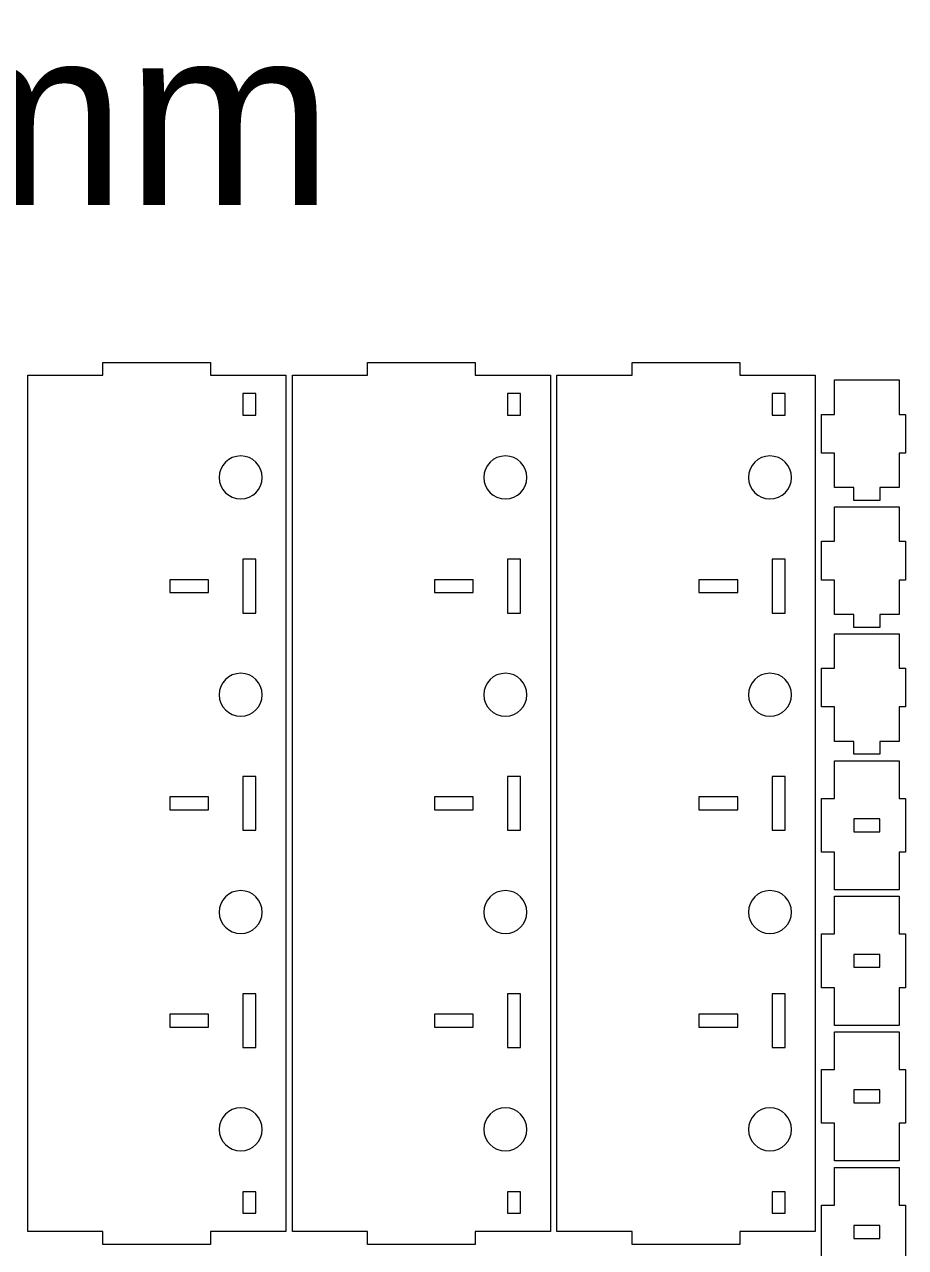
# Model space of a CAD drawing. Header units: millimetres. Extents: x -1167 to 258, y -149 to 849.
# Drawn here: x -152 to 258, y 281 to 849 of the extents above; entities that cross this region are included whole.
import ezdxf

# ---------------------------------------------------------------- set-up
doc = ezdxf.new("R2010")
doc.units = ezdxf.units.MM
doc.header["$MEASUREMENT"] = 0
doc.layers.add('Layer 1', color=7, linetype='Continuous')
doc.styles.add('0', font='arial.ttf', dxfattribs={"height": 1})

msp = doc.modelspace()

# ---------------------------------------------------------------- linework, layer by layer
at = {"layer": 'Layer 1', "color": 230, "lineweight": 20}
for points, knots in [([(-150.49, 288.2447), (-150.49, 288.2447), (-115.49, 288.2447), (-115.49, 288.2447), (-115.49, 288.2447), (-115.49, 288.2447), (-115.49, 282.2447), (-115.49, 282.2447), (-115.49, 282.2447), (-115.49, 282.2447), (-65.49, 282.2447), (-65.49, 282.2447), (-65.49, 282.2447), (-65.49, 282.2447), (-65.49, 288.2447), (-65.49, 288.2447), (-65.49, 288.2447), (-65.49, 288.2447), (-30.49, 288.2447), (-30.49, 288.2447), (-30.49, 288.2447), (-30.49, 288.2447), (-30.49, 686.2447), (-30.49, 686.2447), (-30.49, 686.2447), (-30.49, 686.2447), (-65.49, 686.2447), (-65.49, 686.2447), (-65.49, 686.2447), (-65.49, 686.2447), (-65.49, 692.2447), (-65.49, 692.2447), (-65.49, 692.2447), (-65.49, 692.2447), (-115.49, 692.2447), (-115.49, 692.2447), (-115.49, 692.2447), (-115.49, 692.2447), (-115.49, 686.2447), (-115.49, 686.2447), (-115.49, 686.2447), (-115.49, 686.2447), (-150.49, 686.2447), (-150.49, 686.2447), (-150.49, 686.2447), (-150.49, 686.2447), (-150.49, 288.2447), (-150.49, 288.2447)], [0, 0, 0, 0, 0.07692308, 0.07692308, 0.07692308, 0.07692308, 0.15384615, 0.15384615, 0.15384615, 0.15384615, 0.23076923, 0.23076923, 0.23076923, 0.23076923, 0.30769231, 0.30769231, 0.30769231, 0.30769231, 0.38461538, 0.38461538, 0.38461538, 0.38461538, 0.46153846, 0.46153846, 0.46153846, 0.46153846, 0.53846154, 0.53846154, 0.53846154, 0.53846154, 0.61538462, 0.61538462, 0.61538462, 0.61538462, 0.69230769, 0.69230769, 0.69230769, 0.69230769, 0.76923077, 0.76923077, 0.76923077, 0.76923077, 0.84615385, 0.84615385, 0.84615385, 0.84615385, 1, 1, 1, 1]), ([(-27.49, 288.2447), (-27.49, 288.2447), (7.51, 288.2447), (7.51, 288.2447), (7.51, 288.2447), (7.51, 288.2447), (7.51, 282.2447), (7.51, 282.2447), (7.51, 282.2447), (7.51, 282.2447), (57.51, 282.2447), (57.51, 282.2447), (57.51, 282.2447), (57.51, 282.2447), (57.51, 288.2447), (57.51, 288.2447), (57.51, 288.2447), (57.51, 288.2447), (92.51, 288.2447), (92.51, 288.2447), (92.51, 288.2447), (92.51, 288.2447), (92.51, 686.2447), (92.51, 686.2447), (92.51, 686.2447), (92.51, 686.2447), (57.51, 686.2447), (57.51, 686.2447), (57.51, 686.2447), (57.51, 686.2447), (57.51, 692.2447), (57.51, 692.2447), (57.51, 692.2447), (57.51, 692.2447), (7.51, 692.2447), (7.51, 692.2447), (7.51, 692.2447), (7.51, 692.2447), (7.51, 686.2447), (7.51, 686.2447), (7.51, 686.2447), (7.51, 686.2447), (-27.49, 686.2447), (-27.49, 686.2447), (-27.49, 686.2447), (-27.49, 686.2447), (-27.49, 288.2447), (-27.49, 288.2447)], [0, 0, 0, 0, 0.07692308, 0.07692308, 0.07692308, 0.07692308, 0.15384615, 0.15384615, 0.15384615, 0.15384615, 0.23076923, 0.23076923, 0.23076923, 0.23076923, 0.30769231, 0.30769231, 0.30769231, 0.30769231, 0.38461538, 0.38461538, 0.38461538, 0.38461538, 0.46153846, 0.46153846, 0.46153846, 0.46153846, 0.53846154, 0.53846154, 0.53846154, 0.53846154, 0.61538462, 0.61538462, 0.61538462, 0.61538462, 0.69230769, 0.69230769, 0.69230769, 0.69230769, 0.76923077, 0.76923077, 0.76923077, 0.76923077, 0.84615385, 0.84615385, 0.84615385, 0.84615385, 1, 1, 1, 1]), ([(95.51, 288.2447), (95.51, 288.2447), (130.51, 288.2447), (130.51, 288.2447), (130.51, 288.2447), (130.51, 288.2447), (130.51, 282.2447), (130.51, 282.2447), (130.51, 282.2447), (130.51, 282.2447), (180.51, 282.2447), (180.51, 282.2447), (180.51, 282.2447), (180.51, 282.2447), (180.51, 288.2447), (180.51, 288.2447), (180.51, 288.2447), (180.51, 288.2447), (215.51, 288.2447), (215.51, 288.2447), (215.51, 288.2447), (215.51, 288.2447), (215.51, 686.2447), (215.51, 686.2447), (215.51, 686.2447), (215.51, 686.2447), (180.51, 686.2447), (180.51, 686.2447), (180.51, 686.2447), (180.51, 686.2447), (180.51, 692.2447), (180.51, 692.2447), (180.51, 692.2447), (180.51, 692.2447), (130.51, 692.2447), (130.51, 692.2447), (130.51, 692.2447), (130.51, 692.2447), (130.51, 686.2447), (130.51, 686.2447), (130.51, 686.2447), (130.51, 686.2447), (95.51, 686.2447), (95.51, 686.2447), (95.51, 686.2447), (95.51, 686.2447), (95.51, 288.2447), (95.51, 288.2447)], [0, 0, 0, 0, 0.07692308, 0.07692308, 0.07692308, 0.07692308, 0.15384615, 0.15384615, 0.15384615, 0.15384615, 0.23076923, 0.23076923, 0.23076923, 0.23076923, 0.30769231, 0.30769231, 0.30769231, 0.30769231, 0.38461538, 0.38461538, 0.38461538, 0.38461538, 0.46153846, 0.46153846, 0.46153846, 0.46153846, 0.53846154, 0.53846154, 0.53846154, 0.53846154, 0.61538462, 0.61538462, 0.61538462, 0.61538462, 0.69230769, 0.69230769, 0.69230769, 0.69230769, 0.76923077, 0.76923077, 0.76923077, 0.76923077, 0.84615385, 0.84615385, 0.84615385, 0.84615385, 1, 1, 1, 1]), ([(254.51, 684.0784), (254.51, 684.0784), (224.51, 684.0784), (224.51, 684.0784), (224.51, 684.0784), (224.51, 684.0784), (224.51, 668.0784), (224.51, 668.0784), (224.51, 668.0784), (224.51, 668.0784), (218.51, 668.0784), (218.51, 668.0784), (218.51, 668.0784), (218.51, 668.0784), (218.51, 650.0784), (218.51, 650.0784), (218.51, 650.0784), (218.51, 650.0784), (224.51, 650.0784), (224.51, 650.0784), (224.51, 650.0784), (224.51, 650.0784), (224.51, 634.0784), (224.51, 634.0784), (224.51, 634.0784), (224.51, 634.0784), (233.51, 634.0784), (233.51, 634.0784), (233.51, 634.0784), (233.51, 634.0784), (233.51, 628.0784), (233.51, 628.0784), (233.51, 628.0784), (233.51, 628.0784), (245.51, 628.0784), (245.51, 628.0784), (245.51, 628.0784), (245.51, 628.0784), (245.51, 634.0784), (245.51, 634.0784), (245.51, 634.0784), (245.51, 634.0784), (254.51, 634.0784), (254.51, 634.0784), (254.51, 634.0784), (254.51, 634.0784), (254.51, 650.0784), (254.51, 650.0784), (254.51, 650.0784), (254.51, 650.0784), (257.51, 650.0784), (257.51, 650.0784), (257.51, 650.0784), (257.51, 650.0784), (257.51, 668.0784), (257.51, 668.0784), (257.51, 668.0784), (257.51, 668.0784), (254.51, 668.0784), (254.51, 668.0784), (254.51, 668.0784), (254.51, 668.0784), (254.51, 684.0784), (254.51, 684.0784)], [0, 0, 0, 0, 0.05882353, 0.05882353, 0.05882353, 0.05882353, 0.11764706, 0.11764706, 0.11764706, 0.11764706, 0.17647059, 0.17647059, 0.17647059, 0.17647059, 0.23529412, 0.23529412, 0.23529412, 0.23529412, 0.29411765, 0.29411765, 0.29411765, 0.29411765, 0.35294118, 0.35294118, 0.35294118, 0.35294118, 0.41176471, 0.41176471, 0.41176471, 0.41176471, 0.47058824, 0.47058824, 0.47058824, 0.47058824, 0.52941176, 0.52941176, 0.52941176, 0.52941176, 0.58823529, 0.58823529, 0.58823529, 0.58823529, 0.64705882, 0.64705882, 0.64705882, 0.64705882, 0.70588235, 0.70588235, 0.70588235, 0.70588235, 0.76470588, 0.76470588, 0.76470588, 0.76470588, 0.82352941, 0.82352941, 0.82352941, 0.82352941, 0.88235294, 0.88235294, 0.88235294, 0.88235294, 1, 1, 1, 1]), ([(-44.49, 667.7447), (-44.49, 667.7447), (-50.49, 667.7447), (-50.49, 667.7447), (-50.49, 667.7447), (-50.49, 667.7447), (-50.49, 677.7447), (-50.49, 677.7447), (-50.49, 677.7447), (-50.49, 677.7447), (-44.49, 677.7447), (-44.49, 677.7447), (-44.49, 677.7447), (-44.49, 677.7447), (-44.49, 667.7447), (-44.49, 667.7447)], [0, 0, 0, 0, 0.2, 0.2, 0.2, 0.2, 0.4, 0.4, 0.4, 0.4, 0.6, 0.6, 0.6, 0.6, 1, 1, 1, 1]), ([(78.51, 667.7447), (78.51, 667.7447), (72.51, 667.7447), (72.51, 667.7447), (72.51, 667.7447), (72.51, 667.7447), (72.51, 677.7447), (72.51, 677.7447), (72.51, 677.7447), (72.51, 677.7447), (78.51, 677.7447), (78.51, 677.7447), (78.51, 677.7447), (78.51, 677.7447), (78.51, 667.7447), (78.51, 667.7447)], [0, 0, 0, 0, 0.2, 0.2, 0.2, 0.2, 0.4, 0.4, 0.4, 0.4, 0.6, 0.6, 0.6, 0.6, 1, 1, 1, 1]), ([(201.51, 667.7447), (201.51, 667.7447), (195.51, 667.7447), (195.51, 667.7447), (195.51, 667.7447), (195.51, 667.7447), (195.51, 677.7447), (195.51, 677.7447), (195.51, 677.7447), (195.51, 677.7447), (201.51, 677.7447), (201.51, 677.7447), (201.51, 677.7447), (201.51, 677.7447), (201.51, 667.7447), (201.51, 667.7447)], [0, 0, 0, 0, 0.2, 0.2, 0.2, 0.2, 0.4, 0.4, 0.4, 0.4, 0.6, 0.6, 0.6, 0.6, 1, 1, 1, 1]), ([(-51.49, 628.7447), (-57.0129, 628.7447), (-61.49, 633.2219), (-61.49, 638.7447), (-61.49, 638.7447), (-61.49, 644.2676), (-57.0128, 648.7447), (-51.4899, 648.7447), (-51.4899, 648.7447), (-45.9671, 648.7447), (-41.49, 644.2675), (-41.49, 638.7447), (-41.49, 638.7447), (-41.49, 633.2218), (-45.9672, 628.7447), (-51.49, 628.7447)], [0, 0, 0, 0, 0.2, 0.2, 0.2, 0.2, 0.4, 0.4, 0.4, 0.4, 0.6, 0.6, 0.6, 0.6, 1, 1, 1, 1]), ([(71.51, 628.7447), (65.9871, 628.7447), (61.51, 633.2219), (61.51, 638.7447), (61.51, 638.7447), (61.51, 644.2676), (65.9872, 648.7447), (71.5101, 648.7447), (71.5101, 648.7447), (77.0329, 648.7447), (81.51, 644.2675), (81.51, 638.7447), (81.51, 638.7447), (81.51, 633.2218), (77.0328, 628.7447), (71.51, 628.7447)], [0, 0, 0, 0, 0.2, 0.2, 0.2, 0.2, 0.4, 0.4, 0.4, 0.4, 0.6, 0.6, 0.6, 0.6, 1, 1, 1, 1]), ([(194.51, 628.7447), (188.9871, 628.7447), (184.51, 633.2219), (184.51, 638.7447), (184.51, 638.7447), (184.51, 644.2676), (188.9872, 648.7447), (194.5101, 648.7447), (194.5101, 648.7447), (200.0329, 648.7447), (204.51, 644.2675), (204.51, 638.7447), (204.51, 638.7447), (204.51, 633.2218), (200.0328, 628.7447), (194.51, 628.7447)], [0, 0, 0, 0, 0.2, 0.2, 0.2, 0.2, 0.4, 0.4, 0.4, 0.4, 0.6, 0.6, 0.6, 0.6, 1, 1, 1, 1]), ([(254.51, 625.0784), (254.51, 625.0784), (224.51, 625.0784), (224.51, 625.0784), (224.51, 625.0784), (224.51, 625.0784), (224.51, 609.0784), (224.51, 609.0784), (224.51, 609.0784), (224.51, 609.0784), (218.51, 609.0784), (218.51, 609.0784), (218.51, 609.0784), (218.51, 609.0784), (218.51, 591.0784), (218.51, 591.0784), (218.51, 591.0784), (218.51, 591.0784), (224.51, 591.0784), (224.51, 591.0784), (224.51, 591.0784), (224.51, 591.0784), (224.51, 575.0784), (224.51, 575.0784), (224.51, 575.0784), (224.51, 575.0784), (233.51, 575.0784), (233.51, 575.0784), (233.51, 575.0784), (233.51, 575.0784), (233.51, 569.0784), (233.51, 569.0784), (233.51, 569.0784), (233.51, 569.0784), (245.51, 569.0784), (245.51, 569.0784), (245.51, 569.0784), (245.51, 569.0784), (245.51, 575.0784), (245.51, 575.0784), (245.51, 575.0784), (245.51, 575.0784), (254.51, 575.0784), (254.51, 575.0784), (254.51, 575.0784), (254.51, 575.0784), (254.51, 591.0784), (254.51, 591.0784), (254.51, 591.0784), (254.51, 591.0784), (257.51, 591.0784), (257.51, 591.0784), (257.51, 591.0784), (257.51, 591.0784), (257.51, 609.0784), (257.51, 609.0784), (257.51, 609.0784), (257.51, 609.0784), (254.51, 609.0784), (254.51, 609.0784), (254.51, 609.0784), (254.51, 609.0784), (254.51, 625.0784), (254.51, 625.0784)], [0, 0, 0, 0, 0.05882353, 0.05882353, 0.05882353, 0.05882353, 0.11764706, 0.11764706, 0.11764706, 0.11764706, 0.17647059, 0.17647059, 0.17647059, 0.17647059, 0.23529412, 0.23529412, 0.23529412, 0.23529412, 0.29411765, 0.29411765, 0.29411765, 0.29411765, 0.35294118, 0.35294118, 0.35294118, 0.35294118, 0.41176471, 0.41176471, 0.41176471, 0.41176471, 0.47058824, 0.47058824, 0.47058824, 0.47058824, 0.52941176, 0.52941176, 0.52941176, 0.52941176, 0.58823529, 0.58823529, 0.58823529, 0.58823529, 0.64705882, 0.64705882, 0.64705882, 0.64705882, 0.70588235, 0.70588235, 0.70588235, 0.70588235, 0.76470588, 0.76470588, 0.76470588, 0.76470588, 0.82352941, 0.82352941, 0.82352941, 0.82352941, 0.88235294, 0.88235294, 0.88235294, 0.88235294, 1, 1, 1, 1]), ([(-44.49, 575.7447), (-44.49, 575.7447), (-50.49, 575.7447), (-50.49, 575.7447), (-50.49, 575.7447), (-50.49, 575.7447), (-50.49, 600.7447), (-50.49, 600.7447), (-50.49, 600.7447), (-50.49, 600.7447), (-44.49, 600.7447), (-44.49, 600.7447), (-44.49, 600.7447), (-44.49, 600.7447), (-44.49, 575.7447), (-44.49, 575.7447)], [0, 0, 0, 0, 0.2, 0.2, 0.2, 0.2, 0.4, 0.4, 0.4, 0.4, 0.6, 0.6, 0.6, 0.6, 1, 1, 1, 1]), ([(78.51, 575.7447), (78.51, 575.7447), (72.51, 575.7447), (72.51, 575.7447), (72.51, 575.7447), (72.51, 575.7447), (72.51, 600.7447), (72.51, 600.7447), (72.51, 600.7447), (72.51, 600.7447), (78.51, 600.7447), (78.51, 600.7447), (78.51, 600.7447), (78.51, 600.7447), (78.51, 575.7447), (78.51, 575.7447)], [0, 0, 0, 0, 0.2, 0.2, 0.2, 0.2, 0.4, 0.4, 0.4, 0.4, 0.6, 0.6, 0.6, 0.6, 1, 1, 1, 1]), ([(201.51, 575.7447), (201.51, 575.7447), (195.51, 575.7447), (195.51, 575.7447), (195.51, 575.7447), (195.51, 575.7447), (195.51, 600.7447), (195.51, 600.7447), (195.51, 600.7447), (195.51, 600.7447), (201.51, 600.7447), (201.51, 600.7447), (201.51, 600.7447), (201.51, 600.7447), (201.51, 575.7447), (201.51, 575.7447)], [0, 0, 0, 0, 0.2, 0.2, 0.2, 0.2, 0.4, 0.4, 0.4, 0.4, 0.6, 0.6, 0.6, 0.6, 1, 1, 1, 1]), ([(-66.49, 585.2447), (-66.49, 585.2447), (-84.49, 585.2447), (-84.49, 585.2447), (-84.49, 585.2447), (-84.49, 585.2447), (-84.49, 591.2447), (-84.49, 591.2447), (-84.49, 591.2447), (-84.49, 591.2447), (-66.49, 591.2447), (-66.49, 591.2447), (-66.49, 591.2447), (-66.49, 591.2447), (-66.49, 585.2447), (-66.49, 585.2447)], [0, 0, 0, 0, 0.2, 0.2, 0.2, 0.2, 0.4, 0.4, 0.4, 0.4, 0.6, 0.6, 0.6, 0.6, 1, 1, 1, 1]), ([(56.51, 585.2447), (56.51, 585.2447), (38.51, 585.2447), (38.51, 585.2447), (38.51, 585.2447), (38.51, 585.2447), (38.51, 591.2447), (38.51, 591.2447), (38.51, 591.2447), (38.51, 591.2447), (56.51, 591.2447), (56.51, 591.2447), (56.51, 591.2447), (56.51, 591.2447), (56.51, 585.2447), (56.51, 585.2447)], [0, 0, 0, 0, 0.2, 0.2, 0.2, 0.2, 0.4, 0.4, 0.4, 0.4, 0.6, 0.6, 0.6, 0.6, 1, 1, 1, 1]), ([(179.51, 585.2447), (179.51, 585.2447), (161.51, 585.2447), (161.51, 585.2447), (161.51, 585.2447), (161.51, 585.2447), (161.51, 591.2447), (161.51, 591.2447), (161.51, 591.2447), (161.51, 591.2447), (179.51, 591.2447), (179.51, 591.2447), (179.51, 591.2447), (179.51, 591.2447), (179.51, 585.2447), (179.51, 585.2447)], [0, 0, 0, 0, 0.2, 0.2, 0.2, 0.2, 0.4, 0.4, 0.4, 0.4, 0.6, 0.6, 0.6, 0.6, 1, 1, 1, 1]), ([(254.51, 566.0784), (254.51, 566.0784), (224.51, 566.0784), (224.51, 566.0784), (224.51, 566.0784), (224.51, 566.0784), (224.51, 550.0784), (224.51, 550.0784), (224.51, 550.0784), (224.51, 550.0784), (218.51, 550.0784), (218.51, 550.0784), (218.51, 550.0784), (218.51, 550.0784), (218.51, 532.0784), (218.51, 532.0784), (218.51, 532.0784), (218.51, 532.0784), (224.51, 532.0784), (224.51, 532.0784), (224.51, 532.0784), (224.51, 532.0784), (224.51, 516.0784), (224.51, 516.0784), (224.51, 516.0784), (224.51, 516.0784), (233.51, 516.0784), (233.51, 516.0784), (233.51, 516.0784), (233.51, 516.0784), (233.51, 510.0784), (233.51, 510.0784), (233.51, 510.0784), (233.51, 510.0784), (245.51, 510.0784), (245.51, 510.0784), (245.51, 510.0784), (245.51, 510.0784), (245.51, 516.0784), (245.51, 516.0784), (245.51, 516.0784), (245.51, 516.0784), (254.51, 516.0784), (254.51, 516.0784), (254.51, 516.0784), (254.51, 516.0784), (254.51, 532.0784), (254.51, 532.0784), (254.51, 532.0784), (254.51, 532.0784), (257.51, 532.0784), (257.51, 532.0784), (257.51, 532.0784), (257.51, 532.0784), (257.51, 550.0784), (257.51, 550.0784), (257.51, 550.0784), (257.51, 550.0784), (254.51, 550.0784), (254.51, 550.0784), (254.51, 550.0784), (254.51, 550.0784), (254.51, 566.0784), (254.51, 566.0784)], [0, 0, 0, 0, 0.05882353, 0.05882353, 0.05882353, 0.05882353, 0.11764706, 0.11764706, 0.11764706, 0.11764706, 0.17647059, 0.17647059, 0.17647059, 0.17647059, 0.23529412, 0.23529412, 0.23529412, 0.23529412, 0.29411765, 0.29411765, 0.29411765, 0.29411765, 0.35294118, 0.35294118, 0.35294118, 0.35294118, 0.41176471, 0.41176471, 0.41176471, 0.41176471, 0.47058824, 0.47058824, 0.47058824, 0.47058824, 0.52941176, 0.52941176, 0.52941176, 0.52941176, 0.58823529, 0.58823529, 0.58823529, 0.58823529, 0.64705882, 0.64705882, 0.64705882, 0.64705882, 0.70588235, 0.70588235, 0.70588235, 0.70588235, 0.76470588, 0.76470588, 0.76470588, 0.76470588, 0.82352941, 0.82352941, 0.82352941, 0.82352941, 0.88235294, 0.88235294, 0.88235294, 0.88235294, 1, 1, 1, 1]), ([(-51.49, 527.7447), (-57.0129, 527.7447), (-61.49, 532.2219), (-61.49, 537.7447), (-61.49, 537.7447), (-61.49, 543.2676), (-57.0128, 547.7447), (-51.4899, 547.7447), (-51.4899, 547.7447), (-45.9671, 547.7447), (-41.49, 543.2675), (-41.49, 537.7447), (-41.49, 537.7447), (-41.49, 532.2218), (-45.9672, 527.7447), (-51.49, 527.7447)], [0, 0, 0, 0, 0.2, 0.2, 0.2, 0.2, 0.4, 0.4, 0.4, 0.4, 0.6, 0.6, 0.6, 0.6, 1, 1, 1, 1]), ([(71.51, 527.7447), (65.9871, 527.7447), (61.51, 532.2219), (61.51, 537.7447), (61.51, 537.7447), (61.51, 543.2676), (65.9872, 547.7447), (71.5101, 547.7447), (71.5101, 547.7447), (77.0329, 547.7447), (81.51, 543.2675), (81.51, 537.7447), (81.51, 537.7447), (81.51, 532.2218), (77.0328, 527.7447), (71.51, 527.7447)], [0, 0, 0, 0, 0.2, 0.2, 0.2, 0.2, 0.4, 0.4, 0.4, 0.4, 0.6, 0.6, 0.6, 0.6, 1, 1, 1, 1]), ([(194.51, 527.7447), (188.9871, 527.7447), (184.51, 532.2219), (184.51, 537.7447), (184.51, 537.7447), (184.51, 543.2676), (188.9872, 547.7447), (194.5101, 547.7447), (194.5101, 547.7447), (200.0329, 547.7447), (204.51, 543.2675), (204.51, 537.7447), (204.51, 537.7447), (204.51, 532.2218), (200.0328, 527.7447), (194.51, 527.7447)], [0, 0, 0, 0, 0.2, 0.2, 0.2, 0.2, 0.4, 0.4, 0.4, 0.4, 0.6, 0.6, 0.6, 0.6, 1, 1, 1, 1]), ([(224.51, 447.0784), (224.51, 447.0784), (254.51, 447.0784), (254.51, 447.0784), (254.51, 447.0784), (254.51, 447.0784), (254.51, 464.5784), (254.51, 464.5784), (254.51, 464.5784), (254.51, 464.5784), (257.51, 464.5784), (257.51, 464.5784), (257.51, 464.5784), (257.51, 464.5784), (257.51, 489.5784), (257.51, 489.5784), (257.51, 489.5784), (257.51, 489.5784), (254.51, 489.5784), (254.51, 489.5784), (254.51, 489.5784), (254.51, 489.5784), (254.51, 507.0784), (254.51, 507.0784), (254.51, 507.0784), (254.51, 507.0784), (224.51, 507.0784), (224.51, 507.0784), (224.51, 507.0784), (224.51, 507.0784), (224.51, 489.5784), (224.51, 489.5784), (224.51, 489.5784), (224.51, 489.5784), (218.51, 489.5784), (218.51, 489.5784), (218.51, 489.5784), (218.51, 489.5784), (218.51, 464.5784), (218.51, 464.5784), (218.51, 464.5784), (218.51, 464.5784), (224.51, 464.5784), (224.51, 464.5784), (224.51, 464.5784), (224.51, 464.5784), (224.51, 447.0784), (224.51, 447.0784)], [0, 0, 0, 0, 0.07692308, 0.07692308, 0.07692308, 0.07692308, 0.15384615, 0.15384615, 0.15384615, 0.15384615, 0.23076923, 0.23076923, 0.23076923, 0.23076923, 0.30769231, 0.30769231, 0.30769231, 0.30769231, 0.38461538, 0.38461538, 0.38461538, 0.38461538, 0.46153846, 0.46153846, 0.46153846, 0.46153846, 0.53846154, 0.53846154, 0.53846154, 0.53846154, 0.61538462, 0.61538462, 0.61538462, 0.61538462, 0.69230769, 0.69230769, 0.69230769, 0.69230769, 0.76923077, 0.76923077, 0.76923077, 0.76923077, 0.84615385, 0.84615385, 0.84615385, 0.84615385, 1, 1, 1, 1]), ([(-44.49, 474.7447), (-44.49, 474.7447), (-50.49, 474.7447), (-50.49, 474.7447), (-50.49, 474.7447), (-50.49, 474.7447), (-50.49, 499.7447), (-50.49, 499.7447), (-50.49, 499.7447), (-50.49, 499.7447), (-44.49, 499.7447), (-44.49, 499.7447), (-44.49, 499.7447), (-44.49, 499.7447), (-44.49, 474.7447), (-44.49, 474.7447)], [0, 0, 0, 0, 0.2, 0.2, 0.2, 0.2, 0.4, 0.4, 0.4, 0.4, 0.6, 0.6, 0.6, 0.6, 1, 1, 1, 1]), ([(78.51, 474.7447), (78.51, 474.7447), (72.51, 474.7447), (72.51, 474.7447), (72.51, 474.7447), (72.51, 474.7447), (72.51, 499.7447), (72.51, 499.7447), (72.51, 499.7447), (72.51, 499.7447), (78.51, 499.7447), (78.51, 499.7447), (78.51, 499.7447), (78.51, 499.7447), (78.51, 474.7447), (78.51, 474.7447)], [0, 0, 0, 0, 0.2, 0.2, 0.2, 0.2, 0.4, 0.4, 0.4, 0.4, 0.6, 0.6, 0.6, 0.6, 1, 1, 1, 1]), ([(201.51, 474.7447), (201.51, 474.7447), (195.51, 474.7447), (195.51, 474.7447), (195.51, 474.7447), (195.51, 474.7447), (195.51, 499.7447), (195.51, 499.7447), (195.51, 499.7447), (195.51, 499.7447), (201.51, 499.7447), (201.51, 499.7447), (201.51, 499.7447), (201.51, 499.7447), (201.51, 474.7447), (201.51, 474.7447)], [0, 0, 0, 0, 0.2, 0.2, 0.2, 0.2, 0.4, 0.4, 0.4, 0.4, 0.6, 0.6, 0.6, 0.6, 1, 1, 1, 1]), ([(-66.49, 484.2447), (-66.49, 484.2447), (-84.49, 484.2447), (-84.49, 484.2447), (-84.49, 484.2447), (-84.49, 484.2447), (-84.49, 490.2447), (-84.49, 490.2447), (-84.49, 490.2447), (-84.49, 490.2447), (-66.49, 490.2447), (-66.49, 490.2447), (-66.49, 490.2447), (-66.49, 490.2447), (-66.49, 484.2447), (-66.49, 484.2447)], [0, 0, 0, 0, 0.2, 0.2, 0.2, 0.2, 0.4, 0.4, 0.4, 0.4, 0.6, 0.6, 0.6, 0.6, 1, 1, 1, 1]), ([(56.51, 484.2447), (56.51, 484.2447), (38.51, 484.2447), (38.51, 484.2447), (38.51, 484.2447), (38.51, 484.2447), (38.51, 490.2447), (38.51, 490.2447), (38.51, 490.2447), (38.51, 490.2447), (56.51, 490.2447), (56.51, 490.2447), (56.51, 490.2447), (56.51, 490.2447), (56.51, 484.2447), (56.51, 484.2447)], [0, 0, 0, 0, 0.2, 0.2, 0.2, 0.2, 0.4, 0.4, 0.4, 0.4, 0.6, 0.6, 0.6, 0.6, 1, 1, 1, 1]), ([(179.51, 484.2447), (179.51, 484.2447), (161.51, 484.2447), (161.51, 484.2447), (161.51, 484.2447), (161.51, 484.2447), (161.51, 490.2447), (161.51, 490.2447), (161.51, 490.2447), (161.51, 490.2447), (179.51, 490.2447), (179.51, 490.2447), (179.51, 490.2447), (179.51, 490.2447), (179.51, 484.2447), (179.51, 484.2447)], [0, 0, 0, 0, 0.2, 0.2, 0.2, 0.2, 0.4, 0.4, 0.4, 0.4, 0.6, 0.6, 0.6, 0.6, 1, 1, 1, 1]), ([(245.51, 474.0784), (245.51, 474.0784), (233.51, 474.0784), (233.51, 474.0784), (233.51, 474.0784), (233.51, 474.0784), (233.51, 480.0784), (233.51, 480.0784), (233.51, 480.0784), (233.51, 480.0784), (245.51, 480.0784), (245.51, 480.0784), (245.51, 480.0784), (245.51, 480.0784), (245.51, 474.0784), (245.51, 474.0784)], [0, 0, 0, 0, 0.2, 0.2, 0.2, 0.2, 0.4, 0.4, 0.4, 0.4, 0.6, 0.6, 0.6, 0.6, 1, 1, 1, 1]), ([(-51.49, 426.7447), (-57.0129, 426.7447), (-61.49, 431.2219), (-61.49, 436.7447), (-61.49, 436.7447), (-61.49, 442.2676), (-57.0128, 446.7447), (-51.4899, 446.7447), (-51.4899, 446.7447), (-45.9671, 446.7447), (-41.49, 442.2675), (-41.49, 436.7447), (-41.49, 436.7447), (-41.49, 431.2218), (-45.9672, 426.7447), (-51.49, 426.7447)], [0, 0, 0, 0, 0.2, 0.2, 0.2, 0.2, 0.4, 0.4, 0.4, 0.4, 0.6, 0.6, 0.6, 0.6, 1, 1, 1, 1]), ([(71.51, 426.7447), (65.9871, 426.7447), (61.51, 431.2219), (61.51, 436.7447), (61.51, 436.7447), (61.51, 442.2676), (65.9872, 446.7447), (71.5101, 446.7447), (71.5101, 446.7447), (77.0329, 446.7447), (81.51, 442.2675), (81.51, 436.7447), (81.51, 436.7447), (81.51, 431.2218), (77.0328, 426.7447), (71.51, 426.7447)], [0, 0, 0, 0, 0.2, 0.2, 0.2, 0.2, 0.4, 0.4, 0.4, 0.4, 0.6, 0.6, 0.6, 0.6, 1, 1, 1, 1]), ([(194.51, 426.7447), (188.9871, 426.7447), (184.51, 431.2219), (184.51, 436.7447), (184.51, 436.7447), (184.51, 442.2676), (188.9872, 446.7447), (194.5101, 446.7447), (194.5101, 446.7447), (200.0329, 446.7447), (204.51, 442.2675), (204.51, 436.7447), (204.51, 436.7447), (204.51, 431.2218), (200.0328, 426.7447), (194.51, 426.7447)], [0, 0, 0, 0, 0.2, 0.2, 0.2, 0.2, 0.4, 0.4, 0.4, 0.4, 0.6, 0.6, 0.6, 0.6, 1, 1, 1, 1]), ([(224.51, 384.0784), (224.51, 384.0784), (254.51, 384.0784), (254.51, 384.0784), (254.51, 384.0784), (254.51, 384.0784), (254.51, 401.5784), (254.51, 401.5784), (254.51, 401.5784), (254.51, 401.5784), (257.51, 401.5784), (257.51, 401.5784), (257.51, 401.5784), (257.51, 401.5784), (257.51, 426.5784), (257.51, 426.5784), (257.51, 426.5784), (257.51, 426.5784), (254.51, 426.5784), (254.51, 426.5784), (254.51, 426.5784), (254.51, 426.5784), (254.51, 444.0784), (254.51, 444.0784), (254.51, 444.0784), (254.51, 444.0784), (224.51, 444.0784), (224.51, 444.0784), (224.51, 444.0784), (224.51, 444.0784), (224.51, 426.5784), (224.51, 426.5784), (224.51, 426.5784), (224.51, 426.5784), (218.51, 426.5784), (218.51, 426.5784), (218.51, 426.5784), (218.51, 426.5784), (218.51, 401.5784), (218.51, 401.5784), (218.51, 401.5784), (218.51, 401.5784), (224.51, 401.5784), (224.51, 401.5784), (224.51, 401.5784), (224.51, 401.5784), (224.51, 384.0784), (224.51, 384.0784)], [0, 0, 0, 0, 0.07692308, 0.07692308, 0.07692308, 0.07692308, 0.15384615, 0.15384615, 0.15384615, 0.15384615, 0.23076923, 0.23076923, 0.23076923, 0.23076923, 0.30769231, 0.30769231, 0.30769231, 0.30769231, 0.38461538, 0.38461538, 0.38461538, 0.38461538, 0.46153846, 0.46153846, 0.46153846, 0.46153846, 0.53846154, 0.53846154, 0.53846154, 0.53846154, 0.61538462, 0.61538462, 0.61538462, 0.61538462, 0.69230769, 0.69230769, 0.69230769, 0.69230769, 0.76923077, 0.76923077, 0.76923077, 0.76923077, 0.84615385, 0.84615385, 0.84615385, 0.84615385, 1, 1, 1, 1]), ([(245.51, 411.0784), (245.51, 411.0784), (233.51, 411.0784), (233.51, 411.0784), (233.51, 411.0784), (233.51, 411.0784), (233.51, 417.0784), (233.51, 417.0784), (233.51, 417.0784), (233.51, 417.0784), (245.51, 417.0784), (245.51, 417.0784), (245.51, 417.0784), (245.51, 417.0784), (245.51, 411.0784), (245.51, 411.0784)], [0, 0, 0, 0, 0.2, 0.2, 0.2, 0.2, 0.4, 0.4, 0.4, 0.4, 0.6, 0.6, 0.6, 0.6, 1, 1, 1, 1]), ([(-44.49, 373.7447), (-44.49, 373.7447), (-50.49, 373.7447), (-50.49, 373.7447), (-50.49, 373.7447), (-50.49, 373.7447), (-50.49, 398.7447), (-50.49, 398.7447), (-50.49, 398.7447), (-50.49, 398.7447), (-44.49, 398.7447), (-44.49, 398.7447), (-44.49, 398.7447), (-44.49, 398.7447), (-44.49, 373.7447), (-44.49, 373.7447)], [0, 0, 0, 0, 0.2, 0.2, 0.2, 0.2, 0.4, 0.4, 0.4, 0.4, 0.6, 0.6, 0.6, 0.6, 1, 1, 1, 1]), ([(78.51, 373.7447), (78.51, 373.7447), (72.51, 373.7447), (72.51, 373.7447), (72.51, 373.7447), (72.51, 373.7447), (72.51, 398.7447), (72.51, 398.7447), (72.51, 398.7447), (72.51, 398.7447), (78.51, 398.7447), (78.51, 398.7447), (78.51, 398.7447), (78.51, 398.7447), (78.51, 373.7447), (78.51, 373.7447)], [0, 0, 0, 0, 0.2, 0.2, 0.2, 0.2, 0.4, 0.4, 0.4, 0.4, 0.6, 0.6, 0.6, 0.6, 1, 1, 1, 1]), ([(201.51, 373.7447), (201.51, 373.7447), (195.51, 373.7447), (195.51, 373.7447), (195.51, 373.7447), (195.51, 373.7447), (195.51, 398.7447), (195.51, 398.7447), (195.51, 398.7447), (195.51, 398.7447), (201.51, 398.7447), (201.51, 398.7447), (201.51, 398.7447), (201.51, 398.7447), (201.51, 373.7447), (201.51, 373.7447)], [0, 0, 0, 0, 0.2, 0.2, 0.2, 0.2, 0.4, 0.4, 0.4, 0.4, 0.6, 0.6, 0.6, 0.6, 1, 1, 1, 1]), ([(-84.49, 383.2447), (-84.49, 383.2447), (-84.49, 389.2447), (-84.49, 389.2447), (-84.49, 389.2447), (-84.49, 389.2447), (-66.49, 389.2447), (-66.49, 389.2447), (-66.49, 389.2447), (-66.49, 389.2447), (-66.49, 383.2447), (-66.49, 383.2447), (-66.49, 383.2447), (-66.49, 383.2447), (-84.49, 383.2447), (-84.49, 383.2447)], [0, 0, 0, 0, 0.2, 0.2, 0.2, 0.2, 0.4, 0.4, 0.4, 0.4, 0.6, 0.6, 0.6, 0.6, 1, 1, 1, 1]), ([(38.51, 383.2447), (38.51, 383.2447), (38.51, 389.2447), (38.51, 389.2447), (38.51, 389.2447), (38.51, 389.2447), (56.51, 389.2447), (56.51, 389.2447), (56.51, 389.2447), (56.51, 389.2447), (56.51, 383.2447), (56.51, 383.2447), (56.51, 383.2447), (56.51, 383.2447), (38.51, 383.2447), (38.51, 383.2447)], [0, 0, 0, 0, 0.2, 0.2, 0.2, 0.2, 0.4, 0.4, 0.4, 0.4, 0.6, 0.6, 0.6, 0.6, 1, 1, 1, 1]), ([(161.51, 383.2447), (161.51, 383.2447), (161.51, 389.2447), (161.51, 389.2447), (161.51, 389.2447), (161.51, 389.2447), (179.51, 389.2447), (179.51, 389.2447), (179.51, 389.2447), (179.51, 389.2447), (179.51, 383.2447), (179.51, 383.2447), (179.51, 383.2447), (179.51, 383.2447), (161.51, 383.2447), (161.51, 383.2447)], [0, 0, 0, 0, 0.2, 0.2, 0.2, 0.2, 0.4, 0.4, 0.4, 0.4, 0.6, 0.6, 0.6, 0.6, 1, 1, 1, 1]), ([(224.51, 321.0784), (224.51, 321.0784), (254.51, 321.0784), (254.51, 321.0784), (254.51, 321.0784), (254.51, 321.0784), (254.51, 338.5784), (254.51, 338.5784), (254.51, 338.5784), (254.51, 338.5784), (257.51, 338.5784), (257.51, 338.5784), (257.51, 338.5784), (257.51, 338.5784), (257.51, 363.5784), (257.51, 363.5784), (257.51, 363.5784), (257.51, 363.5784), (254.51, 363.5784), (254.51, 363.5784), (254.51, 363.5784), (254.51, 363.5784), (254.51, 381.0784), (254.51, 381.0784), (254.51, 381.0784), (254.51, 381.0784), (224.51, 381.0784), (224.51, 381.0784), (224.51, 381.0784), (224.51, 381.0784), (224.51, 363.5784), (224.51, 363.5784), (224.51, 363.5784), (224.51, 363.5784), (218.51, 363.5784), (218.51, 363.5784), (218.51, 363.5784), (218.51, 363.5784), (218.51, 338.5784), (218.51, 338.5784), (218.51, 338.5784), (218.51, 338.5784), (224.51, 338.5784), (224.51, 338.5784), (224.51, 338.5784), (224.51, 338.5784), (224.51, 321.0784), (224.51, 321.0784)], [0, 0, 0, 0, 0.07692308, 0.07692308, 0.07692308, 0.07692308, 0.15384615, 0.15384615, 0.15384615, 0.15384615, 0.23076923, 0.23076923, 0.23076923, 0.23076923, 0.30769231, 0.30769231, 0.30769231, 0.30769231, 0.38461538, 0.38461538, 0.38461538, 0.38461538, 0.46153846, 0.46153846, 0.46153846, 0.46153846, 0.53846154, 0.53846154, 0.53846154, 0.53846154, 0.61538462, 0.61538462, 0.61538462, 0.61538462, 0.69230769, 0.69230769, 0.69230769, 0.69230769, 0.76923077, 0.76923077, 0.76923077, 0.76923077, 0.84615385, 0.84615385, 0.84615385, 0.84615385, 1, 1, 1, 1]), ([(245.51, 348.0784), (245.51, 348.0784), (233.51, 348.0784), (233.51, 348.0784), (233.51, 348.0784), (233.51, 348.0784), (233.51, 354.0784), (233.51, 354.0784), (233.51, 354.0784), (233.51, 354.0784), (245.51, 354.0784), (245.51, 354.0784), (245.51, 354.0784), (245.51, 354.0784), (245.51, 348.0784), (245.51, 348.0784)], [0, 0, 0, 0, 0.2, 0.2, 0.2, 0.2, 0.4, 0.4, 0.4, 0.4, 0.6, 0.6, 0.6, 0.6, 1, 1, 1, 1]), ([(-61.49, 335.7447), (-61.49, 341.2676), (-57.0128, 345.7447), (-51.4899, 345.7447), (-51.4899, 345.7447), (-45.9671, 345.7447), (-41.49, 341.2675), (-41.49, 335.7447), (-41.49, 335.7447), (-41.49, 330.2218), (-45.9672, 325.7447), (-51.49, 325.7447), (-51.49, 325.7447), (-57.0129, 325.7447), (-61.49, 330.2219), (-61.49, 335.7447)], [0, 0, 0, 0, 0.2, 0.2, 0.2, 0.2, 0.4, 0.4, 0.4, 0.4, 0.6, 0.6, 0.6, 0.6, 1, 1, 1, 1]), ([(61.51, 335.7447), (61.51, 341.2676), (65.9872, 345.7447), (71.5101, 345.7447), (71.5101, 345.7447), (77.0329, 345.7447), (81.51, 341.2675), (81.51, 335.7447), (81.51, 335.7447), (81.51, 330.2218), (77.0328, 325.7447), (71.51, 325.7447), (71.51, 325.7447), (65.9871, 325.7447), (61.51, 330.2219), (61.51, 335.7447)], [0, 0, 0, 0, 0.2, 0.2, 0.2, 0.2, 0.4, 0.4, 0.4, 0.4, 0.6, 0.6, 0.6, 0.6, 1, 1, 1, 1]), ([(184.51, 335.7447), (184.51, 341.2676), (188.9872, 345.7447), (194.5101, 345.7447), (194.5101, 345.7447), (200.0329, 345.7447), (204.51, 341.2675), (204.51, 335.7447), (204.51, 335.7447), (204.51, 330.2218), (200.0328, 325.7447), (194.51, 325.7447), (194.51, 325.7447), (188.9871, 325.7447), (184.51, 330.2219), (184.51, 335.7447)], [0, 0, 0, 0, 0.2, 0.2, 0.2, 0.2, 0.4, 0.4, 0.4, 0.4, 0.6, 0.6, 0.6, 0.6, 1, 1, 1, 1]), ([(224.51, 258.0784), (224.51, 258.0784), (254.51, 258.0784), (254.51, 258.0784), (254.51, 258.0784), (254.51, 258.0784), (254.51, 275.5784), (254.51, 275.5784), (254.51, 275.5784), (254.51, 275.5784), (257.51, 275.5784), (257.51, 275.5784), (257.51, 275.5784), (257.51, 275.5784), (257.51, 300.5784), (257.51, 300.5784), (257.51, 300.5784), (257.51, 300.5784), (254.51, 300.5784), (254.51, 300.5784), (254.51, 300.5784), (254.51, 300.5784), (254.51, 318.0784), (254.51, 318.0784), (254.51, 318.0784), (254.51, 318.0784), (224.51, 318.0784), (224.51, 318.0784), (224.51, 318.0784), (224.51, 318.0784), (224.51, 300.5784), (224.51, 300.5784), (224.51, 300.5784), (224.51, 300.5784), (218.51, 300.5784), (218.51, 300.5784), (218.51, 300.5784), (218.51, 300.5784), (218.51, 275.5784), (218.51, 275.5784), (218.51, 275.5784), (218.51, 275.5784), (224.51, 275.5784), (224.51, 275.5784), (224.51, 275.5784), (224.51, 275.5784), (224.51, 258.0784), (224.51, 258.0784)], [0, 0, 0, 0, 0.07692308, 0.07692308, 0.07692308, 0.07692308, 0.15384615, 0.15384615, 0.15384615, 0.15384615, 0.23076923, 0.23076923, 0.23076923, 0.23076923, 0.30769231, 0.30769231, 0.30769231, 0.30769231, 0.38461538, 0.38461538, 0.38461538, 0.38461538, 0.46153846, 0.46153846, 0.46153846, 0.46153846, 0.53846154, 0.53846154, 0.53846154, 0.53846154, 0.61538462, 0.61538462, 0.61538462, 0.61538462, 0.69230769, 0.69230769, 0.69230769, 0.69230769, 0.76923077, 0.76923077, 0.76923077, 0.76923077, 0.84615385, 0.84615385, 0.84615385, 0.84615385, 1, 1, 1, 1]), ([(-50.49, 296.7447), (-50.49, 296.7447), (-50.49, 306.7447), (-50.49, 306.7447), (-50.49, 306.7447), (-50.49, 306.7447), (-44.49, 306.7447), (-44.49, 306.7447), (-44.49, 306.7447), (-44.49, 306.7447), (-44.49, 296.7447), (-44.49, 296.7447), (-44.49, 296.7447), (-44.49, 296.7447), (-50.49, 296.7447), (-50.49, 296.7447)], [0, 0, 0, 0, 0.2, 0.2, 0.2, 0.2, 0.4, 0.4, 0.4, 0.4, 0.6, 0.6, 0.6, 0.6, 1, 1, 1, 1]), ([(72.51, 296.7447), (72.51, 296.7447), (72.51, 306.7447), (72.51, 306.7447), (72.51, 306.7447), (72.51, 306.7447), (78.51, 306.7447), (78.51, 306.7447), (78.51, 306.7447), (78.51, 306.7447), (78.51, 296.7447), (78.51, 296.7447), (78.51, 296.7447), (78.51, 296.7447), (72.51, 296.7447), (72.51, 296.7447)], [0, 0, 0, 0, 0.2, 0.2, 0.2, 0.2, 0.4, 0.4, 0.4, 0.4, 0.6, 0.6, 0.6, 0.6, 1, 1, 1, 1]), ([(195.51, 296.7447), (195.51, 296.7447), (195.51, 306.7447), (195.51, 306.7447), (195.51, 306.7447), (195.51, 306.7447), (201.51, 306.7447), (201.51, 306.7447), (201.51, 306.7447), (201.51, 306.7447), (201.51, 296.7447), (201.51, 296.7447), (201.51, 296.7447), (201.51, 296.7447), (195.51, 296.7447), (195.51, 296.7447)], [0, 0, 0, 0, 0.2, 0.2, 0.2, 0.2, 0.4, 0.4, 0.4, 0.4, 0.6, 0.6, 0.6, 0.6, 1, 1, 1, 1]), ([(245.51, 285.0784), (245.51, 285.0784), (233.51, 285.0784), (233.51, 285.0784), (233.51, 285.0784), (233.51, 285.0784), (233.51, 291.0784), (233.51, 291.0784), (233.51, 291.0784), (233.51, 291.0784), (245.51, 291.0784), (245.51, 291.0784), (245.51, 291.0784), (245.51, 291.0784), (245.51, 285.0784), (245.51, 285.0784)], [0, 0, 0, 0, 0.2, 0.2, 0.2, 0.2, 0.4, 0.4, 0.4, 0.4, 0.6, 0.6, 0.6, 0.6, 1, 1, 1, 1])]:
    msp.add_open_spline(points, degree=3, knots=knots, dxfattribs=at)

# ---------------------------------------------------------------- texts
at = {"layer": 'Layer 1', "color": 250, "style": '0'}
msp.add_text('6mm', height=82.6583, dxfattribs=at).set_placement((-265.189, 765.4151))

doc.saveas('drawing.dxf')
